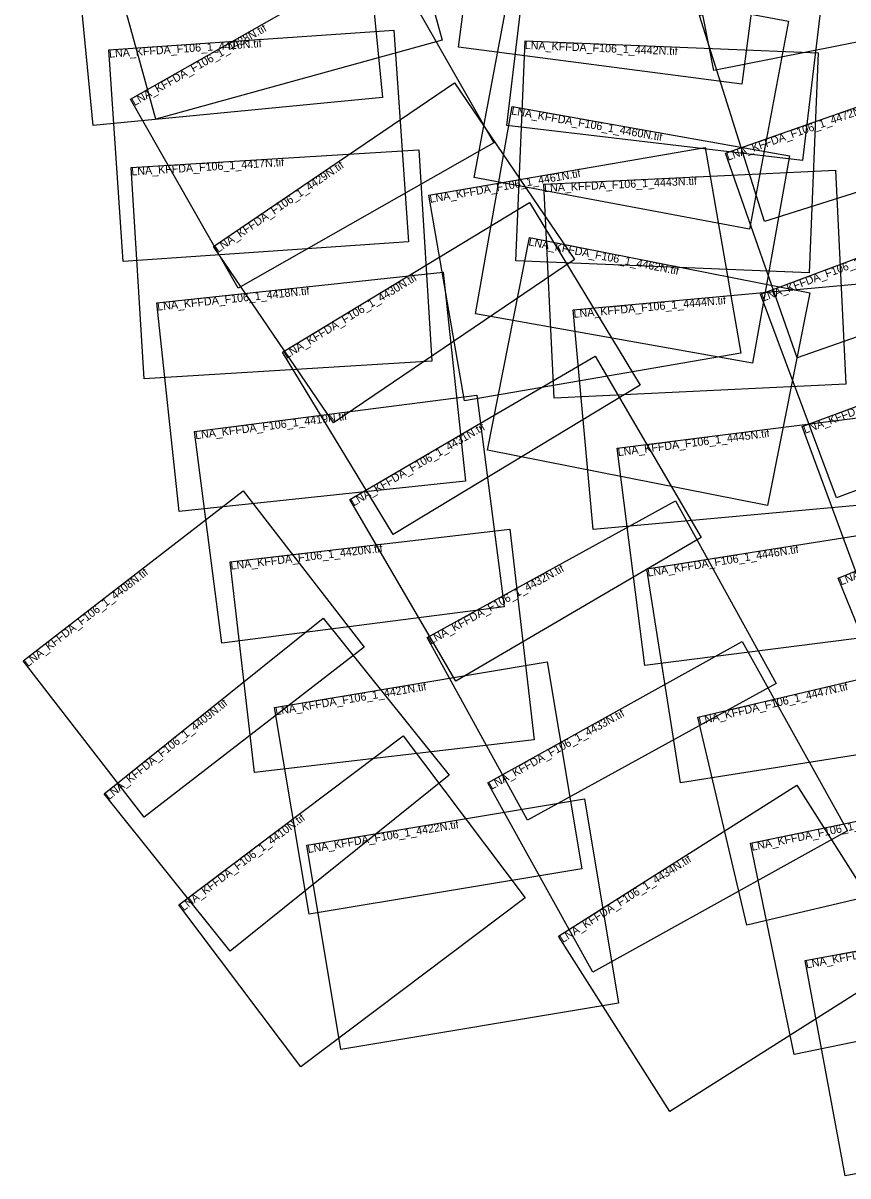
# Model space of a CAD drawing. Extents: x 426982 to 442014, y 298867 to 318951.
# Drawn here: x 427776 to 432928, y 301757 to 308960 of the extents above; entities that cross this region are included whole.
import ezdxf

# ---------------------------------------------------------------- set-up
doc = ezdxf.new("R2010")
doc.units = 0
doc.layers.add('Default', color=7, linetype='Continuous')

msp = doc.modelspace()

# ---------------------------------------------------------------- linework, layer by layer
at = {"layer": 'Default'}
for points in [[(432090.2, 308664), (431831.9, 309973.1), (433580, 310317.9), (433838.3, 309008.9)], [(428606.2, 308358.8), (428239.5, 309686.1), (430027.9, 310180.2), (430394.6, 308852.8)], [(430496.2, 308808.6), (430668.5, 310128.3), (432437.9, 309897.3), (432265.7, 308577.7)], [(428214, 308319.4), (428084.2, 309651.1), (429890.7, 309827.2), (430020.5, 308495.5)], [(430797.5, 308319.6), (430961.1, 309699), (432808, 309479.9), (432644.5, 308100.6)], [(432406.5, 307720.5), (432000.4, 309007.3), (433729.7, 309553), (434135.8, 308266.2)], [(429119.3, 307302.6), (428447.1, 308484.2), (430044.1, 309392.8), (430716.4, 308211.3)], [(430592.9, 307994.7), (430836.9, 309294), (432557.5, 308971), (432313.5, 307671.7)], [(428402, 307470.7), (428310.9, 308793.5), (430091.6, 308916.2), (430182.7, 307593.3)], [(430854.8, 307475.2), (430911.1, 308848), (432741.9, 308773), (432685.7, 307400.2)], [(432611.3, 306868), (432163, 308147.1), (433883.2, 308750.1), (434331.6, 307471)], [(429715.3, 306461.6), (428966.2, 307564.8), (430470.3, 308586.1), (431219.4, 307483)], [(430601, 307142.7), (430831.8, 308439), (432562.5, 308130.9), (432331.7, 306834.6)], [(428532.5, 306736.5), (428450.6, 308057.4), (430247.1, 308168.8), (430329, 306847.9)], [(430532.8, 306598.9), (430310.9, 307885.6), (432037.4, 308183.3), (432259.3, 306896.7)], [(431093.2, 306615.8), (431028.9, 307954.3), (432849.9, 308041.7), (432914.2, 306703.3)], [(432856.9, 305993.1), (432381.4, 307266.6), (434087, 307903.5), (434562.5, 306630.1)], [(430087.6, 305763.7), (429397, 306903.8), (430940.1, 307838.4), (431630.6, 306698.3)], [(430677.1, 306291.6), (430939.8, 307620.6), (432689.2, 307274.8), (432426.5, 305945.8)], [(428749.9, 305907.2), (428611.1, 307212.8), (430400.5, 307403), (430539.3, 306097.4)], [(431336.9, 305796), (431211.9, 307167.9), (433042.8, 307334.7), (433167.7, 305962.8)], [(433116.9, 305155.3), (432642.5, 306440.3), (434351.9, 307071.4), (434826.4, 305786.5)], [(430479.4, 304848.8), (429815.9, 305982.6), (431348.7, 306879.5), (432012.1, 305745.8)], [(429017.4, 305086.3), (428847.4, 306408.9), (430611.2, 306635.6), (430781.3, 305313.1)], [(431658.9, 304947), (431486.7, 306303.4), (433301.7, 306533.9), (433474, 305177.5)], [(433382.4, 304224.5), (432867, 305492.1), (434560.1, 306180.6), (435075.6, 304913)], [(428531.3, 303997.6), (427775.9, 304974.9), (429150.9, 306037.9), (429906.4, 305060.6)], [(430926.8, 303979.6), (430299.1, 305120.3), (431852.1, 305974.8), (432479.7, 304834.1)], [(429222.1, 304278.3), (429068.9, 305594.5), (430815.8, 305797.8), (430969, 304481.7)], [(431882.9, 304213.2), (431671.5, 305550.4), (433462.2, 305833.4), (433673.6, 304496.3)], [(429069.8, 303161.8), (428281.5, 304143.3), (429650.1, 305242.4), (430438.3, 304261)], [(431335.3, 303030.2), (430678, 304212.5), (432267.7, 305096.3), (432925, 303914)], [(432296.1, 303324.3), (431990.4, 304623.4), (433734.4, 305033.9), (434040.1, 303734.7)], [(429562.9, 303391.5), (429347.2, 304684.2), (431049.4, 304968.2), (431265.1, 303675.5)], [(429510.3, 302439.6), (428748.9, 303450.3), (430150.1, 304505.9), (430911.5, 303495.2)], [(431815.2, 302158.8), (431120.9, 303254.1), (432609.2, 304197.7), (433303.5, 303102.4)], [(432591.9, 302514.7), (432319.5, 303837), (434081, 304199.9), (434353.4, 302877.6)], [(429761.6, 302547.1), (429548.9, 303823.4), (431282.7, 304112.3), (431495.4, 302836.1)], [(432910.4, 301757), (432660.5, 303102.4), (434472.5, 303439.1), (434722.4, 302093.6)]]:
    msp.add_lwpolyline(points, close=True, dxfattribs=at)

# ---------------------------------------------------------------- texts
for s, rotation, p in [('LNA_KFFDA_F106_1_4428N.tif', 29.63827, (428471.8, 308440.7)), ('LNA_KFFDA_F106_1_4416N.tif', 3.93974, (428314.4, 308743.7)), ('LNA_KFFDA_F106_1_4442N.tif', 357.65428, (430909, 308798.1)), ('LNA_KFFDA_F106_1_4460N.tif', 349.90642, (430823, 308389.8)), ('LNA_KFFDA_F106_1_4472N.tif', 19.31652, (432179.5, 308099.9)), ('LNA_KFFDA_F106_1_4417N.tif', 3.54777, (428453.7, 308007.5)), ('LNA_KFFDA_F106_1_4429N.tif', 34.17828, (428994.3, 307523.4)), ('LNA_KFFDA_F106_1_4461N.tif', 9.78497, (430319.4, 307836.3)), ('LNA_KFFDA_F106_1_4443N.tif', 2.74965, (431031.3, 307904.3)), ('LNA_KFFDA_F106_1_4462N.tif', 348.8189, (430930.1, 307571.5)), ('LNA_KFFDA_F106_1_4473N.tif', 20.47842, (432398.9, 307219.7)), ('LNA_KFFDA_F106_1_4430N.tif', 31.20239, (429422.9, 306861.1)), ('LNA_KFFDA_F106_1_4418N.tif', 6.06799, (428616.4, 307163.1)), ('LNA_KFFDA_F106_1_4444N.tif', 5.20477, (431216.5, 307118.1)), ('LNA_KFFDA_F106_1_4474N.tif', 20.26574, (432659.8, 306393.4)), ('LNA_KFFDA_F106_1_4419N.tif', 7.32563, (428853.8, 306359.3)), ('LNA_KFFDA_F106_1_4431N.tif', 30.33609, (429841.2, 305939.4)), ('LNA_KFFDA_F106_1_4445N.tif', 7.23709, (431493, 306253.8)), ('LNA_KFFDA_F106_1_4475N.tif', 22.12807, (432885.8, 305445.8)), ('LNA_KFFDA_F106_1_4420N.tif', 6.63982, (429074.7, 305544.8)), ('LNA_KFFDA_F106_1_4446N.tif', 8.98342, (431679.3, 305501)), ('LNA_KFFDA_F106_1_4408N.tif', 37.70416, (427806.4, 304935.4)), ('LNA_KFFDA_F106_1_4432N.tif', 28.82149, (430323.2, 305076.5)), ('LNA_KFFDA_F106_1_4421N.tif', 9.47224, (429355.4, 304634.9)), ('LNA_KFFDA_F106_1_4447N.tif', 13.24363, (432001.8, 304574.7)), ('LNA_KFFDA_F106_1_4409N.tif', 38.76952, (428312.8, 304104.3)), ('LNA_KFFDA_F106_1_4433N.tif', 29.07108, (430702.3, 304168.8)), ('LNA_KFFDA_F106_1_4410N.tif', 36.99395, (428779, 303410.3)), ('LNA_KFFDA_F106_1_4422N.tif', 9.46263, (429557.1, 303774)), ('LNA_KFFDA_F106_1_4448N.tif', 11.64095, (432329.6, 303788.1)), ('LNA_KFFDA_F106_1_4434N.tif', 32.37262, (431147.6, 303211.9)), ('LNA_KFFDA_F106_1_4449N.tif', 10.52495, (432669.6, 303053.3))]:
    msp.add_text(s, height=50, rotation=rotation, dxfattribs=at).set_placement(p)

doc.saveas('drawing.dxf')
